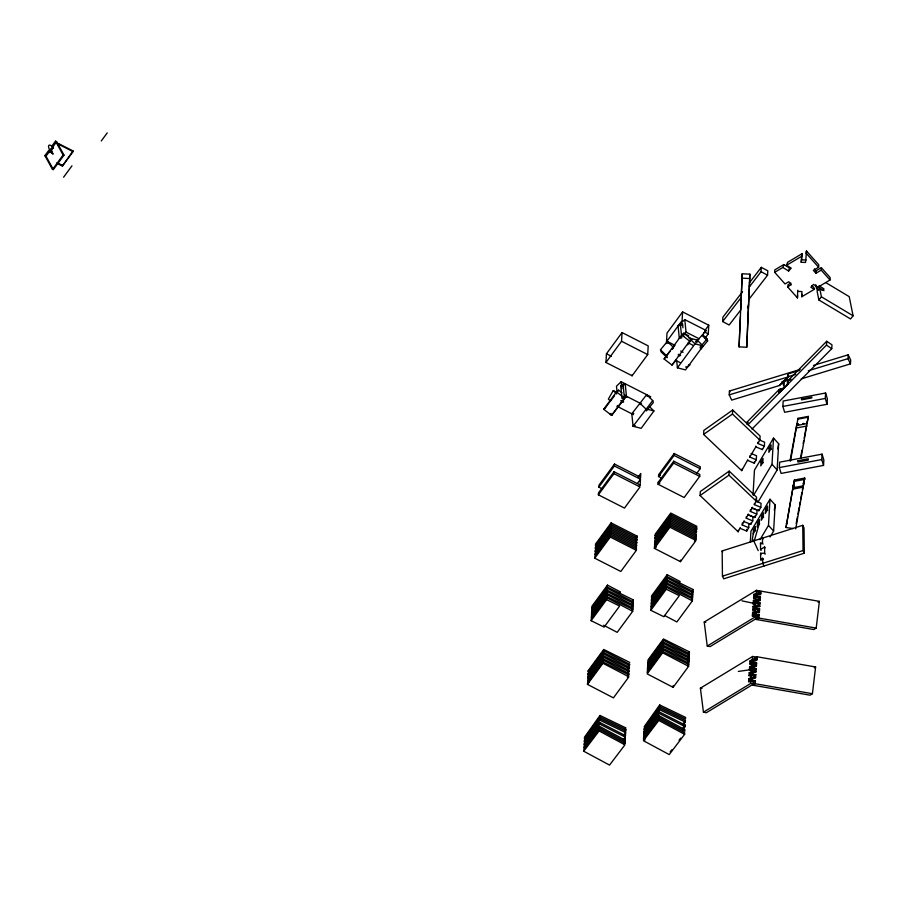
<?xml version="1.0" encoding="UTF-8"?>
<svg xmlns="http://www.w3.org/2000/svg" width="898" height="898" viewBox="0 0 898 898"><rect width="100%" height="100%" fill="white"/><g stroke="black" fill="none" stroke-linecap="round" stroke-linejoin="round"><path stroke-width="1.35" d="M790.88 283.072L788.074 284.745L787.625 286.866L797.435 297.878L797.738 290.222M811.68 285.901L813.824 287.237L814.25 289.358L801.791 296.755L801.948 291.558L797.649 291.39M815.934 273.273L816.08 270.814L821.344 267.694L821.21 270.141L815.934 273.273L813.364 270.388L818.628 267.256L818.774 264.798L806.527 251.047L805.54 262.463L801.207 262.272L802.015 253.73L787.58 262.295L786.581 265.258L791.239 268.143L788.624 271.028L782.865 267.469L774.682 272.319L785.043 283.959L788.781 281.736L791.374 284.644L787.625 286.866M801.207 262.272L802.015 253.73M806.348 253.651L806.449 251.103M739.065 346.875L742.219 273.778L749.886 274.148L746.732 347.234L739.065 346.875L740.412 316.657M742.219 273.778L740.771 309.933L729.154 325.009L722.654 321.551L722.901 317.174L742.534 291.704M746.732 347.234L749.886 274.148M62.389 166.063L73.052 150.965L58.404 143.512L58.909 144.432L73.019 151.616L62.389 166.063L56.518 163.066M73.019 151.616L73.052 150.965M587.46 684.366L602.951 663.296L628.914 676.811L613.424 697.869L587.46 684.366L587.528 683.086L603.029 662.017L603.13 660.165L629.094 673.668L627.388 677.171M589.256 682.076L587.64 681.223L587.707 679.943L603.209 658.885L603.31 657.022L629.274 670.537L627.567 674.039M589.436 678.933L587.82 678.091L587.887 676.811L603.389 655.742L603.49 653.89L629.453 667.405L627.758 670.896M589.616 675.801L587.999 674.959L588.067 673.68L603.568 652.61L603.669 650.758L629.644 664.262L627.938 667.764M589.806 672.669L588.179 671.816L588.257 670.537L603.748 649.467L629.745 662.41M606.734 597.675L606.621 599.628L619.62 606.049L604.13 627.118L591.131 620.698L591.243 618.733L606.734 597.675L632.697 611.291L617.195 632.349L603.602 625.221M594.734 558.197L594.824 556.614L610.371 535.477L636.457 548.745L636.368 550.317L620.81 571.465L594.734 558.197L610.281 537.049L610.371 535.477M614.052 471.742L613.94 473.661L640.016 486.941L624.469 508.088L598.382 494.809L598.495 492.89L614.052 471.742L640.128 485.021L639.152 486.334M602.558 489.017L598.831 487.12L598.944 485.201L614.49 464.053L640.577 477.321L639.601 478.645M605.948 362.466L606.442 353.79L622.045 332.574L648.199 345.887L647.705 354.575L632.102 375.779L605.948 362.466L621.539 341.262L622.045 332.574M599.19 729.378L599.101 730.95L624.941 744.835L609.54 765.096L583.711 751.211L583.801 749.65L599.19 729.378L625.03 743.275L624.065 744.532M599.37 726.258L583.981 746.53L583.891 748.09L599.28 727.818L599.37 726.258L625.21 740.143L624.245 741.411M599.595 722.419L584.16 743.409L584.07 744.97L599.505 723.979L599.595 722.419L625.468 735.597L624.503 736.899M599.819 718.58L584.34 740.278L584.25 741.838L599.718 720.14L599.819 718.58L625.726 731.039L624.761 732.398M599.999 715.459L584.519 737.157L584.43 738.717L599.909 717.019L599.999 715.459L625.906 727.919L624.941 729.277M606.913 594.532L591.423 615.601L591.311 617.566L606.801 596.496L606.913 594.532L632.877 608.148L631.911 609.473M607.093 591.4L591.602 612.47L591.49 614.423L606.981 593.354L607.093 591.4L633.056 605.016L632.091 606.33M607.273 588.269L591.782 609.327L591.67 611.291L607.16 590.222L607.273 588.269L633.236 601.885L632.271 603.198M607.463 585.126L591.962 606.195L591.849 608.159L607.34 587.09L607.463 585.126L620.439 591.939L619.474 593.252M610.561 532.323L595.004 553.471L594.914 555.043L610.46 533.895L610.561 532.323L636.637 545.602L635.571 548.498M610.741 529.18L595.183 550.328L595.093 551.9L610.651 530.752L610.741 529.18L636.817 542.448L635.75 545.344M610.921 526.026L595.363 547.174L595.273 548.757L610.831 527.609L610.921 526.026L636.996 539.305L635.941 542.201M611.1 522.883L595.542 544.031L595.453 545.602L611.01 524.454L611.1 522.883L637.176 536.162L636.121 539.047M598.831 487.12L614.378 465.972L614.49 464.053M632.102 375.779L632.158 374.702M625.03 743.275L625.12 741.703L599.28 727.818M625.21 740.143L625.378 737.157L599.505 723.979M625.468 735.597L625.637 732.6L599.718 720.14M625.726 731.039L625.816 729.479L599.909 717.019M632.697 611.291L632.809 609.327L606.801 596.496M632.877 608.148L632.989 606.195L606.981 593.354M633.056 605.016L633.169 603.052L607.16 590.222M633.236 601.885L633.348 599.92L607.34 587.09M640.128 485.021L640.465 479.251L614.378 465.972M640.577 477.321L640.79 473.471L637.883 477.444M645.112 740.008L643.496 739.144L643.585 737.584L658.975 717.311L659.065 715.751L684.905 729.636L684.815 731.197L658.975 717.311M645.292 736.888L643.675 736.023L643.765 734.463L659.199 713.472L659.289 711.912L685.163 725.09L685.073 726.65L682.637 729.962M645.471 733.722L643.855 732.903L643.945 731.331L659.413 709.633L659.502 708.073L685.421 720.533L685.331 722.093L682.895 725.517M666.417 587.258L666.305 589.223L679.315 595.632L663.813 616.702L650.814 610.292L650.927 608.328L666.417 587.258L692.38 600.874L676.89 621.944L664.52 615.456M654.384 548.364L669.942 527.216L696.017 540.495L680.46 561.643L654.384 548.364L654.474 546.792L670.031 525.644L670.121 524.073L696.197 537.341L696.107 538.923L694.468 541.146M656.191 546.051L654.563 545.221L654.653 543.649L670.211 522.501L670.301 520.919L696.377 534.198L696.287 535.769L694.648 538.003M656.382 542.897L654.743 542.066L654.844 540.495L670.391 519.347L670.48 517.776L696.567 531.055L696.466 532.626L670.391 519.347M695.018 531.706L696.657 529.472L696.747 527.901L670.66 514.633L670.57 516.204L655.024 537.352L654.934 538.923L670.48 517.776M656.741 536.611L655.113 535.78L655.203 534.198L670.75 513.061L696.837 526.329L695.198 528.552M658.077 484.258L658.189 482.338L673.747 461.19L699.823 474.47L699.71 476.389L684.164 497.537L658.077 484.258L673.635 463.121L673.747 461.19M661.781 478.23L658.526 476.569L658.638 474.649L674.185 453.501L700.272 466.769L700.159 468.7L696.882 473.145M670.245 343.687L666.507 341.779L667.001 333.102L682.603 311.898L708.758 325.211L708.264 333.888L704.975 338.355M658.795 720.443L658.885 718.871L684.714 732.768L684.624 734.328L669.235 754.589L643.406 740.704L658.795 720.443L684.624 734.328M659.592 706.513L659.682 704.952L685.601 717.412L685.511 718.972L659.592 706.513L644.124 728.211L644.034 729.771L659.502 708.073M662.825 649.658L647.335 670.716L647.222 672.58L662.713 651.51L662.825 649.658L688.788 663.162L687.823 664.486M663.005 646.515L647.514 667.584L647.402 669.437L662.904 648.367L663.005 646.515L688.968 660.03L688.003 661.343M663.184 643.383L647.694 664.453L647.581 666.305L663.083 645.235L663.184 643.383L689.148 656.898L687.217 659.525M663.364 640.252L647.873 661.31L647.761 663.173L663.263 642.104L663.364 640.252L689.327 653.755L688.362 655.08M666.608 584.127L651.106 605.196L650.994 607.149L666.496 586.08L666.608 584.127L692.56 597.742L691.595 599.056M666.787 580.995L651.286 602.053L651.173 604.017L666.675 582.948L666.787 580.995L692.74 594.611L691.774 595.924M666.967 577.852L651.465 598.921L651.353 600.885L666.855 579.816L666.967 577.852L692.919 591.468L691.954 592.792M667.147 574.72L651.656 595.789L651.533 597.742L667.034 576.673L667.147 574.72L680.123 581.522L679.157 582.847M658.526 476.569L674.072 455.421L674.185 453.501M682.603 311.898L682.098 320.575L666.507 341.779M683.603 336.391L683.782 333.281L688.62 335.74M673.118 687.363L688.609 666.305L662.645 652.79L647.155 673.859L673.118 687.363L673.219 685.511M680.46 561.643L680.561 560.071M696.915 342.699L696.556 339.904M688.609 666.305L688.721 664.441L662.713 651.51M688.788 663.162L688.901 661.31L662.904 648.367M688.968 660.03L689.08 658.178L663.083 645.235M689.148 656.898L689.26 655.035L663.263 642.104M689.327 653.755L689.44 651.903L663.442 638.961L647.952 660.03M692.38 600.874L692.493 598.921L666.496 586.08M692.56 597.742L692.672 595.778L666.675 582.948M692.74 594.611L692.852 592.646L666.855 579.816M692.919 591.468L693.032 589.515L667.034 576.673M740.244 527.62L738.178 531.773L700.092 495.539L700.317 491.52L729.187 471.136L756.587 497.2L756.352 501.23L754.331 504.62L760.842 507.325L758.821 510.726L752.311 508.01L752.356 507.258M747.81 459.709L741.703 470.642L703.617 434.408L703.841 430.389L732.712 410.016L760.112 436.08L759.876 440.099L757.856 443.489L764.366 446.194L762.346 449.595L755.835 446.878L755.88 446.126M795.695 374.432L788.781 376.543L779.352 385.556L731.702 400.093L729.221 394.873L729.445 391.023L800.163 369.46M756.352 501.23L728.952 475.165L729.187 471.136M759.876 440.099L732.476 414.034L732.712 410.016M740.996 302.693L740.895 304.444L741.4 303.782M749.123 292.153L748.517 294.555M749.538 285.048L749.437 286.799L761.055 271.712L761.302 267.346L767.812 270.803L767.554 275.181L748.898 299.393M748.595 304.748L747.473 307.812M738.178 531.773L738.268 530.258M741.703 470.642L741.793 469.138M747.091 424.451L747.237 421.892L779.127 389.541L784.145 388.003M740.199 528.372L746.709 531.088L748.719 527.687L742.219 524.982L742.332 522.973M744.285 520.84L742.219 524.982M743.533 521.412L750.739 524.297L752.76 520.907L746.26 518.191L746.35 516.687M747.765 460.461L754.264 463.166L756.284 459.776L749.785 457.06L749.852 455.814M746.709 531.088L746.81 529.326M746.26 518.191L748.326 514.049M748.719 527.687L748.954 523.669M748.281 514.801L754.78 517.506L756.801 514.116L750.301 511.411L750.402 509.649M750.739 524.297L750.818 523.04M754.264 463.166L754.342 461.909M750.301 542.291L750.93 531.268L769.99 499.243L775.131 504.878L773.616 531.055L770.091 536.993M753.029 494.944L754.455 470.137L773.515 438.112L778.656 443.747L777.14 469.923L758.092 501.948L755.521 499.131M752.76 520.907L752.995 516.878L747.574 514.621M756.284 459.776L756.52 455.746L751.098 453.49M754.331 504.62L754.41 503.363M757.856 443.489L757.934 442.231M753.231 533.805L753.467 529.786L755.487 526.385L755.252 530.404L753.231 533.805L751.963 541.685M754.78 517.506L754.87 516.002M756.801 514.116L757.036 510.098L751.615 507.841M757.497 522.995L757.272 527.014L759.293 523.624L759.517 519.605L757.497 522.995L759.674 523.893M761.021 461.864L760.797 465.882L762.817 462.492L763.042 458.474L761.021 461.864L763.199 462.762M758.821 510.726L758.877 509.716M762.346 449.595L762.402 448.585M760.842 507.325L761.066 503.307L755.656 501.05M764.366 446.194L764.591 442.175L759.18 439.919M774.682 272.319L774.817 269.86L783.864 264.506L789.364 267.907L788.624 271.028M761.538 516.204L761.313 520.223L763.322 516.833L763.558 512.814L761.538 516.204L763.704 517.113M765.579 509.413L765.343 513.443L767.363 510.042L767.599 506.023L765.579 509.413L767.745 510.322M769.103 448.293L768.868 452.311L770.888 448.91L771.124 444.892L769.103 448.293L771.27 449.191M760.011 539.664L768.475 525.431L769.99 499.243M753.658 495.135L771.999 464.3L773.515 438.112M778.948 392.617L779.127 389.541L783.752 388.295L778.948 392.617L788.377 383.603L787.535 381.01L826.699 341.274L831.986 344.821L831.761 348.671L751.974 429.064M779.341 467.589L779.644 462.167L822.063 454.141L823.848 459.978L823.533 465.4L781.114 473.426L779.341 467.589L821.749 459.563L822.063 454.141M782.865 406.457L783.168 401.036L825.588 393.01L827.372 398.847L827.058 404.268L784.639 412.294L782.865 406.457L825.273 398.431L825.588 393.01M784.302 382.211L784.055 386.555L782.315 382.11M787.355 384.086L787.535 381.01L790.049 380.236M799.242 370.492L787.939 373.938L787.759 377.025L779.352 385.556M797.435 297.878L797.581 295.42M793.282 528.563L785.997 527.519L793.327 485.055L793.967 484.931M801.791 296.755L801.925 294.297M818.628 267.256L806.393 253.505L806.527 251.047M785.997 527.519L794.427 480.003L804.754 478.05L795.707 528.911M794.539 486.155L793.248 486.402L793.327 485.055M790.532 460.899L797.985 418.333L808.312 416.391L800.971 458.339M798.142 423.688L796.852 423.923L796.807 424.732L798.737 424.361M797.985 418.333L797.94 419.142L808.267 417.188M803.003 483.225L803.654 483.102L803.575 484.449L804.754 478.05M807.179 421.97L807.134 422.778L808.312 416.391M814.25 289.358L810.872 287.248L813.453 284.408L817.91 287.192L829.999 280.019L830.145 277.561L821.344 267.694M748 424.743L826.474 345.113L826.699 341.274M801.229 378.877L850.451 363.87L847.981 358.65L848.206 354.811L813.509 365.385M850.451 363.87L850.675 360.019L848.206 354.811M754.735 616.432L752.356 615.961L752.614 612.369L754.971 611.628L759.36 612.492L759.607 608.9L755.218 608.025L752.771 609.966L754.724 610.359M752.771 609.966L753.018 606.375L755.375 605.634L759.775 606.498L760.022 602.906L755.622 602.042L753.186 603.984L755.139 604.365M753.186 603.984L753.433 600.38L755.79 599.64L760.191 600.515L760.438 596.912L756.037 596.048L753.602 597.989L755.555 598.371M753.602 597.989L753.849 594.397L756.206 593.645L760.595 594.521L760.831 591.131L819.38 601.357L816.203 628.084L813.824 629.554L755.106 619.261M748.573 681.649L748.786 678.652L751.166 677.608L754.118 677.889L754.32 674.892L751.368 674.611L748.988 675.655L749.19 672.815L751.592 671.468L754.511 672.052L754.724 669.055L751.794 668.471L749.392 669.818L749.594 666.967L752.008 665.328L754.915 666.204L755.128 663.207L752.221 662.331L749.796 663.97L749.998 660.973L752.423 659.334L755.33 660.221L755.555 656.977L752.625 656.46L700.406 688.182L703.437 712.17L706.277 712.743L753.691 683.939L753.905 680.886L750.952 680.605L748.573 681.649L750.234 681.807M754.073 612.66L753.826 616.253L756.262 614.311L756.43 611.908L753.893 612.616M754.881 598.236L757.508 596.339L757.665 593.937L755.308 594.678L755.252 598.315M752.793 685.185L810.052 695.187L812.421 693.716L815.609 666.978L757.059 656.764L756.834 660.008L753.927 659.121L751.503 660.76L751.3 663.757L753.725 662.118L756.632 662.993L756.419 665.99L753.512 665.115L751.098 666.754L750.896 669.605L753.299 668.258L756.228 668.842L756.015 671.839L753.085 671.255L750.694 672.591L750.492 675.442L752.872 674.398L755.824 674.679L755.622 677.676L752.67 677.395L750.29 678.439L750.077 681.436L752.457 680.392L755.409 680.673L755.196 683.726L752.793 685.185L753.029 681.717L755.409 680.673M756.778 594.97L759.136 594.229L759.371 590.839L756.43 590.334L704.223 622.045L707.242 646.032L754.578 617.285L754.803 614.019L759.192 614.894L758.978 618.093L756.565 619.553L756.756 616.825M754.971 611.628L755.218 608.025M755.375 605.634L755.622 602.042M755.79 599.64L756.037 596.048M756.206 593.645L756.43 590.334M752.423 659.334L752.625 656.46M756.195 603.355L756.363 600.964L758.72 600.223L758.967 596.631L757.34 597.922M703.437 712.17L750.762 683.423L750.952 680.605M751.166 677.608L751.368 674.611M751.592 671.468L751.794 668.471M752.008 665.328L752.221 662.331M754.051 610.225L756.677 608.316L757.025 605.959M754.466 604.231L757.093 602.334L757.07 599.898M752.457 680.392L752.67 677.395M753.299 668.258L753.512 665.115M753.725 662.118L753.927 659.121M752.872 674.398L753.085 671.255M707.242 646.032L710.094 646.605L757.508 617.802L757.732 614.602L756.105 615.893M757.957 608.575L757.901 612.2L755.353 612.907M758.372 602.58L758.305 606.217L755.768 606.913M777.814 449L778.656 443.747M774.289 510.131L775.131 504.878M790.004 460.988L796.852 423.923M793.248 486.402L794.427 480.003M800.455 458.362L801.948 450.28M803.194 443.533L803.688 440.839M804.193 438.145L806.426 426.022M796.189 523.534L797.424 516.799M797.929 514.105L799.175 507.37M799.669 504.665L800.163 501.971M800.668 499.277L801.903 492.542M802.408 489.848L803.654 483.102M754.354 540.54L759.293 523.624M782.865 267.469L783.864 264.506M616.96 392.448L613.267 390.563L608.373 399.082L610.112 400.766M666.125 343.597L667.349 341.464L674.488 345.101M672.523 348.94L673.13 347.874M749.785 457.06L755.835 446.878M750.301 511.411L752.311 508.01M624.851 730.837L625.816 729.479M623.706 735.316L625.637 732.6M644.214 726.65L659.682 704.952M682.985 723.956L685.421 720.533M44.9 155.612L48.615 150.55L49.884 152.525L53.431 147.71L52.163 145.734L55.519 141.166L56.641 141.727L63.994 155.141L53.375 169.587L52.499 169.464L44.9 155.612L46.011 156.173L53.375 169.587M49.884 152.525L49.008 151.639L52.544 146.823L52.163 145.734M46.011 156.173L49.491 151.448M53.038 146.632L56.641 141.727M52.499 169.464L63.129 155.028L63.994 155.141M63.601 177.198L71.975 165.804M101.294 140.964L107.221 132.904M624.974 395.12L626.445 396.265L624.402 398.005L621.977 398.454L620.743 385.983L622.797 384.243L625.221 383.783L626.445 396.265L611.628 415.37L603.725 409.275L616.499 391.91L618.554 390.17L622.011 392.83M610.64 400.935L614.591 395.558M616.971 392.325L618.554 390.17M609.888 413.686L611.628 415.37L624.402 398.005L623.167 385.523L625.221 383.783M676.317 359.874L671.996 365.082L664.105 358.987L681.739 335.01L683.782 333.281L691.685 339.377L687.688 344.798M672.613 348.469L675.004 345.214M682.188 335.448L683.782 333.281M641.251 403.404L639.724 403.022L645.819 408.904L646.425 410.902L653.34 402.562L652.723 400.564L646.639 394.682L631.81 413.787L633.045 426.269L641.172 428.335L653.946 410.958L649.591 406.76M671.996 365.082L689.63 341.105L691.685 339.377M652.723 400.564L633.045 426.269L635.458 425.82M695.467 342.205L697.072 340.039L703.156 345.921L685.522 369.886L677.395 367.832L676.71 360.895M677.395 367.832L695.03 343.855L703.156 345.921M704.661 330.79L708.758 325.211M598.382 494.809L613.94 473.661M637.546 483.214L640.465 479.251M636.211 537.475L637.176 536.162M636.031 540.63L636.996 539.305M635.84 543.773L636.817 542.448M635.661 546.916L636.637 545.602M635.481 550.07L636.457 548.745M591.131 620.698L606.621 599.628M655.113 535.78L670.66 514.633M654.743 542.066L670.301 520.919M654.563 545.221L670.121 524.073M632.383 601.233L633.348 599.92M632.203 604.376L633.169 603.052M632.024 607.508L632.989 606.195M631.844 610.64L632.809 609.327M588.179 671.816L603.669 650.758M587.999 674.959L603.49 653.89M695.108 530.134L696.747 527.901M587.82 678.091L603.31 657.022M587.64 681.223L603.13 660.165M650.814 610.292L666.305 589.223M628.005 666.484L629.644 664.262M627.825 669.616L629.453 667.405M692.066 590.828L693.032 589.515M691.887 593.96L692.852 592.646M691.707 597.103L692.672 595.778M691.527 600.234L692.493 598.921M623.448 739.772L625.378 737.157M688.474 653.216L689.44 651.903M688.295 656.359L689.26 655.035M688.115 659.491L689.08 658.178M687.924 662.623L688.901 661.31M687.745 665.766L688.721 664.441M643.855 732.903L659.289 711.912M682.727 728.401L685.163 725.09M583.711 751.211L599.101 730.95M624.155 742.972L625.12 741.703M643.675 736.023L659.065 715.751M643.496 739.144L658.885 718.871M670.144 751.963L671.76 749.83M679.045 740.233L680.673 738.1M749.359 282.848L761.302 267.346M722.654 321.551L741.31 297.339M818.875 299.966L821.423 296.811L819.638 288L817.023 290.817L818.875 299.966L850.552 318.947L853.1 315.793L849.205 296.632L825.745 282.567M610.966 400.194L605.117 408.119M603.725 409.275L606.318 406.143M660.445 349.805L666.529 355.687L667.147 357.685L661.063 351.803L660.445 349.805L667.349 341.464L673.444 347.346L671.715 349.434M666.529 355.687L669.987 351.511M664.105 358.987L666.698 355.855M696.388 341.655L706.21 330.52L684.792 319.621L678.08 325.839L679.303 338.31L681.728 337.861L680.493 325.379L682.547 323.639L682.951 327.804M707.018 338.883L700.114 347.223L700.732 349.221L707.635 340.881L707.018 338.883L702.674 334.685M821.906 290.537L823.634 288.651L819.201 285.878L816.585 288.707L818.819 290.099M649.838 397.601L650.702 396.759L621.147 381.717L616.488 386.185L617.038 391.73M682.525 335.459L686.016 332.103L684.792 319.621M703.583 333.046L706.21 330.52M758.294 598.618L760.438 596.912M756.924 603.916L758.552 602.614M758.339 604.242L760.022 602.906M756.52 609.899L758.148 608.608M757.474 610.595L759.607 608.9M752.356 615.961L754.803 614.019M757.519 616.219L759.192 614.894M703.617 434.408L732.476 414.034M700.092 495.539L728.952 475.165M755.476 660.928L756.834 660.008M753.512 664.307L755.128 663.207M754.511 664.43L756.632 662.993M752.502 667.854L754.915 666.204M755.061 666.911L756.419 665.99M761.044 550.485L760.561 549.486L764.58 546.949L765.051 547.937M761.156 560.565L760.685 559.566L762.694 558.298L763.165 559.297M818.044 602.176L819.38 601.357M814.273 667.809L815.609 666.978M756.992 592.287L759.371 590.839M760.831 591.131L758.428 592.59L761.145 593.073M754.803 658.133L757.059 656.764M786.581 265.258L801.42 256.458M752.322 670.391L754.724 669.055M756.228 668.842L753.826 670.177L750.896 669.605M754.668 672.591L756.015 671.839M753.444 675.723L755.824 674.679M753.837 678.461L755.622 677.676M722.149 550.945L802.745 525.319L804.013 527.979L804.316 553.19L723.721 578.817L722.452 576.157L722.149 550.945L722.632 551.944M722.452 576.157L803.048 550.53L802.745 525.319M759.27 594.936L760.595 594.521M757.261 599.931L754.713 600.639M758.417 601.065L760.191 600.515M756.846 605.925L754.488 606.666L754.421 610.292M758.451 606.925L759.775 606.498M758.035 612.907L759.36 612.492M729.221 394.873L787.759 377.025L788.781 376.543L787.939 373.938M808.267 370.773L847.981 358.65M782.046 381.706L788.321 379.787M784.156 381.235L791.071 379.124M682.087 323.729L680.123 324.099L682.502 325.312M678.08 325.839L680.493 325.379M688.339 365.16L690.001 364.846L687.958 366.586L685.533 367.046M620.743 385.983L623.167 385.523M624.48 396.635L626.445 396.265M633.775 413.417L631.81 413.787L632.821 414.045M802.61 423.632L803.901 423.385M796.762 425.54L807.077 423.587M796.616 427.942L806.943 426M794.348 481.35L804.675 479.397M793.17 487.737L803.497 485.784M793.091 489.073L803.418 487.12M738.313 671.435L751.514 669.549M760.561 549.486L760.483 543.178L762.514 543.178L762.986 544.166M760.685 559.566L760.606 553.269L764.658 553.247L765.13 554.246M801.779 259.836L806.112 260.027M741.961 278.156L749.628 278.515M750.492 675.442L752.457 675.633M748.988 675.655L750.649 675.812M750.29 678.439L752.255 678.619M748.786 678.652L751.738 678.933M786.233 523.5L786.839 523.579M754.578 617.285L757.508 617.802M758.978 618.093L816.203 628.084M754.646 658.223L757.373 658.705M755.196 683.726L812.421 693.716M750.762 683.423L753.691 683.939M753.849 594.397L757.261 595.071M753.433 600.38L757.833 601.256M755.083 600.706L754.836 604.309M753.018 606.375L756.442 607.048M752.614 612.369L756.026 613.042M749.392 669.818L751.042 670.144M750.694 672.591L752.647 672.984M749.19 672.815L752.12 673.388M704.223 622.045L705.828 622.359M700.406 688.182L702.011 688.497M741.973 600.852L755.151 603.658M696.051 339.781L688.946 337.985L695.03 343.855M678.203 355.866L679.214 356.124M645.819 408.904L653.946 410.958M751.503 660.76L753.444 661.355M749.998 660.973L752.917 661.86M749.796 663.97L751.435 664.464M751.098 666.754L754.006 667.629M749.594 666.967L752.131 667.742M753.467 529.786L755.633 530.684M659.413 709.633L685.331 722.093M643.945 731.331L645.561 732.117M603.568 652.61L629.565 665.541M603.389 655.742L629.386 668.684M603.209 658.885L629.206 671.816M603.029 662.017L629.027 674.948M588.257 670.537L589.874 671.345M588.067 673.68L589.694 674.488M587.887 676.811L589.515 677.62M704.526 331.991L708.264 333.888M686.016 332.103L699.295 338.86M688.205 342.845L693.032 345.303M680.684 351.028L683.097 352.263M678.259 354.328L680.673 355.563M675.431 360.21L680.257 362.669M621.539 341.262L647.705 354.575M606.442 353.79L611.426 356.326M624.761 395.401L641.419 403.887M624.346 396.209L626.815 397.466M621.293 400.486L623.672 401.698M620.821 400.878L623.201 402.091M616.836 406.177L633.494 414.651M674.072 455.421L700.159 468.7M673.635 463.121L699.71 476.389M57.551 162.931L62.433 165.412M658.638 474.649L660.266 475.48M658.189 482.338L659.817 483.169M670.57 516.204L696.657 529.472M670.211 522.501L696.287 535.769M670.031 525.644L696.107 538.923M655.024 537.352L656.651 538.183M654.653 543.649L656.292 544.469M611.01 524.454L637.086 537.734M654.474 546.792L656.101 547.623M610.831 527.609L636.907 540.877M610.651 530.752L636.727 544.031M610.46 533.895L636.547 547.174M610.281 537.049L636.368 550.317M659.199 713.472L685.073 726.65M643.765 734.463L645.381 735.282M761.055 271.712L767.554 275.181M643.585 737.584L645.202 738.448M821.423 296.811L853.1 315.793M819.638 288L823.904 290.66L823.634 288.651M826.474 345.113L831.761 348.671M747.237 421.892L748.225 422.554M681.739 335.01L689.63 341.105M616.499 391.91L624.402 398.005M617.543 406.266L618.531 407.03L618.037 405.413M702.416 335.841L707.635 340.881M613.267 390.563L616.746 393.93M52.544 146.823L53.431 147.71M771.999 464.3L777.14 469.923M768.475 525.431L773.616 531.055M821.21 270.141L829.999 280.019M814.363 268.884L816.08 270.814M55.519 141.166L63.129 155.028M803.048 550.53L804.316 553.19M762.93 539.126L762.447 538.126L762.514 543.178M760.483 543.178L760.965 544.177M760.606 553.269L761.089 554.268M764.018 565.998L762.75 563.338L762.694 558.298M729.445 391.023L729.906 392.011M753.343 539.979L758.193 550.609M52.331 153.524L50.782 149.225L53.128 154.153A5.68 2.178 56.5 0 1 48.526 146.385A5.68 2.178 56.5 0 1 53.341 147.856M48.615 150.55L49.008 151.639M825.273 398.431L827.058 404.268M821.749 459.563L823.533 465.4M667.349 341.464L667.966 343.463M646.639 394.682L647.132 396.31M639.724 403.022L640.229 404.65M611.01 413.372L611.628 415.37M815.788 284.756L816.585 288.707M621.147 381.717L621.831 388.643M764.58 546.949L764.658 553.247M797.985 460.719L797.918 462.055L808.234 460.102L808.312 458.766L797.985 460.719M801.544 399.049L801.499 399.857L811.826 397.904L811.871 397.096L801.544 399.049"/></g></svg>
